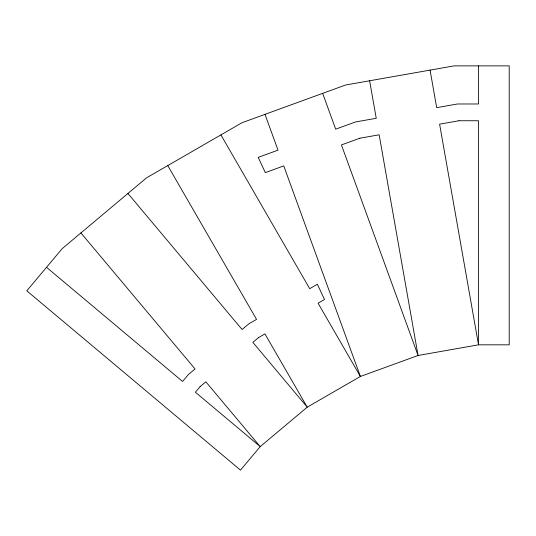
<?xml version="1.0" encoding="UTF-8"?>
<svg xmlns="http://www.w3.org/2000/svg" width="536" height="536" viewBox="0 0 536 536"><rect width="100%" height="100%" fill="white"/><g stroke="black" fill="none" stroke-linecap="round" stroke-linejoin="round"><path stroke-width="0.8" d="M46.525 267.31L182.562 381.458L188.263 374.664L195.057 368.962L80.909 232.925M127.93 193.476L242.078 329.513L248.871 323.811L256.55 319.376L167.761 165.584M220.912 134.898L309.708 288.69L317.386 284.254L324.501 299.51L318.089 303.209L360.386 376.473L418.067 355.482L478.514 344.822L509.2 344.822L509.2 65.874L454.106 65.874L345.593 85.01L242.051 122.697L146.623 177.791L62.216 248.617L26.8 290.82L240.49 470.126L260.215 446.615L307.235 407.166L360.386 376.473L283.752 165.912L265.327 172.619L258.218 157.363L278.017 150.154L264.985 114.349M322.659 93.351L335.69 129.163L355.495 121.96L376.245 118.302L369.626 80.769M430.073 70.109L436.686 107.642L457.443 103.984L478.514 103.984L478.514 65.874M200.169 386.57L195.405 392.238L260.215 446.615L205.837 381.813L200.169 386.57M258.526 337.6L252.851 342.357L307.235 407.166L264.931 333.901L258.526 337.6M359.85 138.214L341.425 144.921L418.067 355.482L379.153 134.811L359.85 138.214M458.91 120.747L439.6 124.151L478.514 344.822L478.514 120.747L458.91 120.747"/></g></svg>
